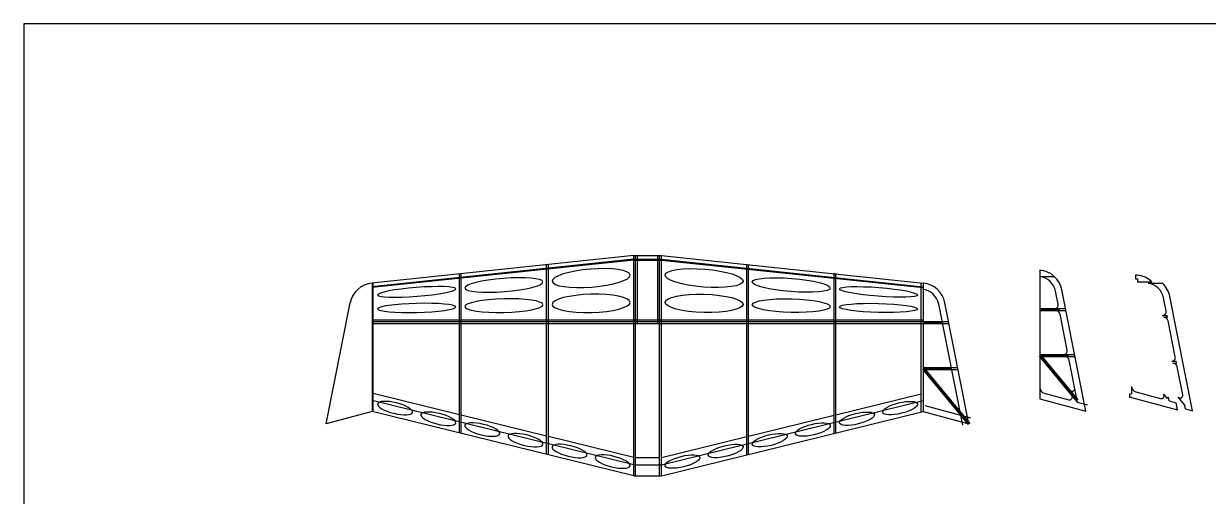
# Model space of a CAD drawing. Header units: millimetres. Extents: x 387 to 11444, y 601 to 6721.
# Drawn here: x 6444 to 7734, y 2787 to 3301 of the extents above; entities that cross this region are included whole.
import ezdxf

# ---------------------------------------------------------------- set-up
doc = ezdxf.new("R2010")
doc.units = ezdxf.units.MM
doc.layers.add('1', color=115, linetype='Continuous', plot=False)
doc.layers.add('2mm轻木', color=150, linetype='Continuous')

msp = doc.modelspace()

# ---------------------------------------------------------------- linework, layer by layer
at = {"layer": '1'}
for p, q in [((6444.162, 3301.333), (6444.162, 801.333)), ((11444.162, 3301.333), (6444.162, 3301.333))]:
    msp.add_line(p, q, dxfattribs=at)
at = {"layer": '2mm轻木'}
for p, q in [((7108.631, 3049.144), (6823.46, 3019.126)), ((7108.631, 3045.144), (6823.46, 3015.126)), ((7108.631, 2809.144), (7108.631, 3049.144)), ((7108.631, 3049.144), (7138.631, 3049.144)), ((7108.631, 3045.144), (7138.631, 3045.144)), ((7110.631, 2809.144), (7110.631, 3049.144)), ((7112.631, 2975.144), (7112.631, 3049.144)), ((7134.631, 2975.144), (7134.631, 3049.144)), ((7136.631, 2809.144), (7136.631, 3049.144)), ((7138.631, 2809.144), (7138.631, 3049.144)), ((7138.631, 3049.144), (7423.631, 3019.144)), ((7138.631, 3045.144), (7423.631, 3015.144)), ((7108.631, 3044.144), (6823.46, 3014.126)), ((7013.631, 2832.477), (7013.631, 3039.144)), ((7015.631, 2831.986), (7015.631, 3039.355)), ((7108.631, 3044.144), (7138.631, 3044.144)), ((7138.631, 3044.144), (7423.631, 3014.144)), ((7231.631, 2831.986), (7231.631, 3039.523)), ((7233.631, 2832.477), (7233.631, 3039.316)), ((7550.884, 3033.246), (7550.884, 2893.246)), ((6823.631, 3019.144), (6823.631, 2879.144)), ((6823.631, 3019.144), (6823.631, 2879.144)), ((6824.631, 2878.903), (6824.631, 3019.247)), ((6918.631, 2855.811), (6918.631, 3029.144)), ((6920.631, 2855.319), (6920.631, 3029.355)), ((7326.631, 2855.319), (7326.631, 3029.696)), ((7328.631, 2855.811), (7328.631, 3029.489)), ((7421.631, 2878.903), (7421.631, 3019.247)), ((7423.631, 3019.144), (7423.631, 2879.144)), ((7550.884, 3026.202), (7566.6, 3026.202)), ((7656.989, 3027.596), (7654.989, 3027.596)), ((7654.989, 3027.596), (7654.989, 3023.596)), ((7654.989, 3023.596), (7656.989, 3023.596)), ((7656.989, 3023.596), (7656.989, 3020.551)), ((7656.989, 3020.551), (7672.705, 3020.551)), ((7668.61, 3018.902), (7684.326, 3018.902)), ((7570.716, 2996.024), (7567.894, 3010.261)), ((7600.884, 2879.849), (7574.76, 3011.622)), ((6773.631, 2865.746), (6799.754, 2997.52)), ((7466.764, 2864.385), (7440.641, 2996.159)), ((7473.631, 2865.746), (7447.507, 2997.52)), ((7688.443, 2988.724), (7685.62, 3002.962)), ((7717.093, 2880.203), (7692.487, 3004.323)), ((7550.884, 2991.246), (7578.8, 2991.246)), ((7550.884, 2990.246), (7571.862, 2990.246)), ((7550.884, 2989.246), (7579.196, 2989.246)), ((7572.06, 2989.246), (7571.663, 2991.246)), ((7580.629, 2946.024), (7572.858, 2985.218)), ((7684.519, 2983.947), (7689.39, 2983.947)), ((7685.68, 2981.947), (7689.786, 2981.947)), ((7689.786, 2981.947), (7689.39, 2983.947)), ((6823.631, 2979.144), (7423.631, 2979.144)), ((6823.631, 2977.144), (7423.631, 2977.144)), ((6823.631, 2975.144), (7423.631, 2975.144)), ((7423.631, 2977.144), (7451.547, 2977.144)), ((7423.631, 2976.144), (7444.609, 2976.144)), ((7423.631, 2975.144), (7451.943, 2975.144)), ((7698.355, 2938.724), (7690.585, 2977.919)), ((7550.113, 2939.608), (7591.506, 2889.608)), ((7550.884, 2941.246), (7588.712, 2941.246)), ((7550.884, 2940.246), (7581.774, 2940.246)), ((7550.884, 2940.246), (7590.225, 2892.724)), ((7550.884, 2939.246), (7589.108, 2939.246)), ((7551.654, 2940.884), (7592.186, 2891.923)), ((7581.972, 2939.246), (7581.576, 2941.246)), ((7591.83, 2889.522), (7582.771, 2935.218)), ((7694.431, 2933.947), (7699.302, 2933.947)), ((7695.592, 2931.947), (7699.698, 2931.947)), ((7699.698, 2931.947), (7699.302, 2933.947)), ((7422.86, 2925.506), (7472.86, 2865.109)), ((7423.631, 2927.144), (7461.459, 2927.144)), ((7423.631, 2926.144), (7454.521, 2926.144)), ((7423.631, 2926.144), (7473.631, 2865.746)), ((7423.631, 2925.144), (7461.855, 2925.144)), ((7424.401, 2926.782), (7474.401, 2866.384)), ((7706.513, 2897.572), (7700.497, 2927.919)), ((7650.753, 2906.479), (7650.753, 2898.628)), ((7108.631, 2821.144), (6823.631, 2891.144)), ((6918.631, 2875.811), (6824.631, 2898.898)), ((7138.631, 2821.144), (7423.631, 2891.144)), ((7328.631, 2875.811), (7421.631, 2898.653)), ((7550.884, 2893.246), (7600.884, 2879.849)), ((7555.331, 2899.301), (7582.421, 2892.043)), ((7589.519, 2892.009), (7591.033, 2893.541)), ((7648.753, 2894.628), (7648.753, 2898.628)), ((7648.753, 2898.628), (7650.753, 2898.628)), ((7650.753, 2894.628), (7648.753, 2894.628)), ((7650.753, 2894.628), (7700.753, 2881.231)), ((7655.2, 2900.684), (7682.29, 2893.425)), ((7685.377, 2898.236), (7689.388, 2893.391)), ((7689.388, 2893.391), (7690.902, 2894.923)), ((7691.699, 2890.904), (7690.902, 2894.923)), ((7691.699, 2890.904), (7699.236, 2888.884)), ((7701.259, 2895.076), (7708.818, 2885.946)), ((6823.631, 2879.144), (6773.631, 2865.746)), ((7108.631, 2809.144), (6823.631, 2879.144)), ((7138.631, 2809.144), (7423.631, 2879.144)), ((7423.631, 2879.144), (7473.631, 2865.746)), ((7425.442, 2885.905), (7475.442, 2872.508)), ((7591.506, 2889.608), (7602.695, 2886.61)), ((7700.753, 2881.231), (7699.236, 2888.884)), ((7709.556, 2882.222), (7708.818, 2885.946)), ((7709.556, 2882.222), (7717.093, 2880.203)), ((7013.631, 2852.477), (6920.631, 2875.319)), ((7233.631, 2852.477), (7326.631, 2875.319)), ((7108.631, 2829.144), (7015.631, 2851.986)), ((7138.631, 2829.144), (7231.631, 2851.986)), ((7110.631, 2829.144), (7136.631, 2829.144)), ((7108.631, 2821.144), (7138.631, 2821.144)), ((7108.631, 2809.144), (7138.631, 2809.144))]:
    msp.add_line(p, q, dxfattribs=at)
for centre, radius, start, end in [((7548.274, 3006.371), 27.001, 11.214127, 84.454757), ((6826.239, 2992.27), 27, 95.906141, 168.786829), ((7421.021, 2992.269), 27.001, 11.214127, 84.454757), ((7548.274, 3006.371), 20.001, 11.214127, 82.504373), ((7654.379, 3000.721), 27.001, 47.258569, 84.454757), ((7666.001, 2999.072), 20.001, 11.214127, 82.504373), ((7666.001, 2999.072), 27.001, 11.214127, 47.258569), ((7421.021, 2992.269), 20.001, 11.214127, 84.454757), ((7566.793, 2995.246), 4, 270, 11.213171), ((7567.954, 2984.246), 5, 11.213171, 90), ((7684.519, 2987.947), 4, 270, 11.213171), ((7685.68, 2976.947), 5, 11.213171, 90), ((7576.705, 2945.246), 4, 270, 11.213171), ((7577.866, 2934.246), 5, 11.213171, 90), ((7694.431, 2937.947), 4, 270, 11.213171), ((7695.592, 2926.947), 5, 11.213171, 90), ((7556.884, 2905.097), 6, 180, 255), ((7585.844, 2904.288), 3, 219.619637, 11.213171), ((7656.753, 2906.479), 6, 180, 255), ((7583.197, 2894.941), 3, 255, 39.619637), ((7683.066, 2896.323), 3, 255, 39.619637), ((7703.57, 2896.989), 3, 219.619637, 11.213171)]:
    msp.add_arc(centre, radius, start, end, dxfattribs=at)
at = {"layer": '2mm轻木', "extrusion": (0, 0, -1)}
for centre, major_axis, ratio in [((7062.131, 3024.473), (42.5, 3.355), 0.22931744), ((6967.131, 3016.973), (42.5, 3.355), 0.16983489), ((6872.131, 3009.473), (42.5, 3.355), 0.1120353), ((7062.131, 2997.005), (42.5, 1.114), 0.23309755), ((6872.131, 2992.025), (42.5, 1.114), 0.11502625), ((6967.131, 2994.515), (42.5, 1.114), 0.1740619), ((6848.631, 2883.004), (19, -4.667), 0.29765487), ((6895.631, 2871.46), (19, -4.667), 0.29765487), ((6943.631, 2859.67), (19, -4.667), 0.29765487), ((6990.631, 2848.126), (19, -4.667), 0.29765487), ((7038.631, 2836.337), (19, -4.667), 0.29765487), ((7085.631, 2824.793), (19, -4.667), 0.29765487)]:
    msp.add_ellipse(centre, major_axis=major_axis, ratio=ratio, dxfattribs=at)
at = {"layer": '2mm轻木'}
for centre, major_axis, ratio in [((7185.131, 3024.473), (-42.5, 3.355), 0.22931744), ((7280.131, 3016.973), (-42.5, 3.355), 0.16983489), ((7185.131, 2997.005), (-42.5, 1.114), 0.23309755), ((7375.131, 3009.473), (-42.5, 3.355), 0.1120353), ((7280.131, 2994.515), (-42.5, 1.114), 0.1740619), ((7375.131, 2992.025), (-42.5, 1.114), 0.11502625), ((7398.631, 2883.004), (-19, -4.667), 0.29765487), ((7351.631, 2871.46), (-19, -4.667), 0.29765487), ((7303.631, 2859.67), (-19, -4.667), 0.29765487), ((7256.631, 2848.126), (-19, -4.667), 0.29765487), ((7208.631, 2836.337), (-19, -4.667), 0.29765487), ((7161.631, 2824.793), (-19, -4.667), 0.29765487)]:
    msp.add_ellipse(centre, major_axis=major_axis, ratio=ratio, dxfattribs=at)

doc.saveas('drawing.dxf')
